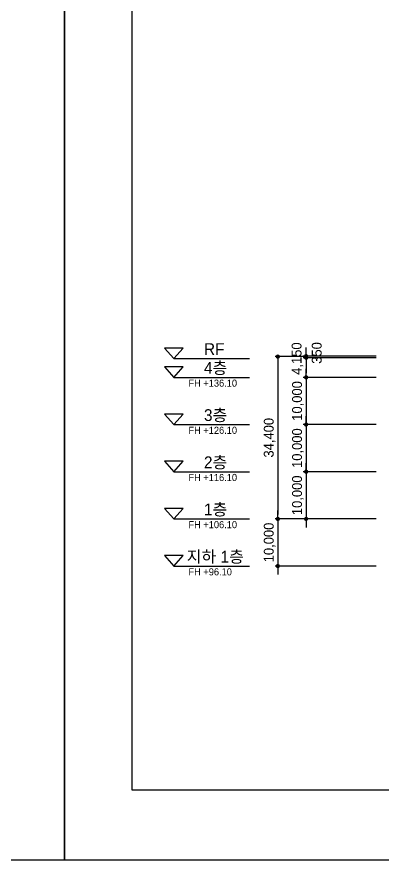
# Model space of a CAD drawing. Header units: millimetres. Extents: x 9068264 to 10076264, y 1307765 to 1705499.
# Drawn here: x 9562184 to 9639860, y 1307765 to 1486535 of the extents above; entities that cross this region are included whole.
import ezdxf
from ezdxf.enums import TextEntityAlignment as Align

# ---------------------------------------------------------------- set-up
doc = ezdxf.new("R2010")
doc.units = ezdxf.units.MM
doc.header["$LTSCALE"] = 1000
doc.layers.get('DEFPOINTS').update_dxf_attribs({"color": 151})
for name, color, linetype in [('3 dim0', 7, 'Continuous'), ('A-TXT-2.7', 3, 'Continuous'), ('TEX', 3, 'Continuous')]:
    doc.layers.add(name, color=color, linetype=linetype)
doc.styles.add('AUDIT_D_190715091641-0', font='')
doc.styles.add('돋움', font='')
doc.styles.get('AUDIT_D_190715091641-0').set_extended_font_data('Dotum')
doc.styles.get('돋움').set_extended_font_data('Dotum')
doc.dimstyles.new('scale600', dxfattribs={"dimscale": 600, "dimtxt": 2, "dimasz": 1, "dimexe": 1, "dimexo": 2.5, "dimgap": 0.8, "dimtad": 1, "dimdec": 0, "dimzin": 0, "dimdsep": 46, "dimlunit": 6, "dimtxsty": 'AUDIT_D_190715091641-0', "dimblk": 'DOT', "dimcen": 0, "dimdle": 1, "dimclrd": 256, "dimclre": 256, "dimclrt": 3, "dimadec": 0, "dimazin": 0, "dimtfac": 1, "dimtdec": 0, "dimtix": 1, "dimtmove": 2, "dimatfit": 3, "dimldrblk": 'DOT', "dimfxl": 0, "dimtolj": 1, "dimtzin": 0, "dimarcsym": 0})

# ---------------------------------------------------------------- blocks, each defined once
blk = doc.blocks.new('xxxxxxxx')
at = {"layer": 'DEFPOINTS', "linetype": 'ByBlock'}
for points in [[(44842066, -10941107), (45346066, -10941107), (45346066, -11297507), (44842066, -11297507)], [(44856466, -10955083), (45292815, -10955083), (45292815, -11282683), (44856466, -11282683)]]:
    blk.add_lwpolyline(points, close=True, dxfattribs=at)
blk = doc.blocks.new('_Dot')
at = {"color": 0, "linetype": 'ByBlock', "lineweight": -2}
blk.add_line((-0.5, 0), (-1, 0), dxfattribs=at)
at = {"color": 0, "linetype": 'ByBlock', "const_width": 0.5}
blk.add_lwpolyline([(-0.25, 0, 1), (0.25, 0, 1)], format="xyb", close=True, dxfattribs=at)
blk = doc.blocks.new('*D110')
at = {"layer": '3 dim0', "lineweight": -2, "transparency": 16777216}
for p, q in [((9623527, 1411010), (9623527, 1411910)), ((9638360, 1410110), (9622927, 1410110)), ((9623527, 1410110), (9623527, 1400110)), ((9638360, 1400110), (9622927, 1400110)), ((9623527, 1399210), (9623527, 1398310))]:
    blk.add_line(p, q, dxfattribs=at)
at = {"layer": 'DEFPOINTS', "color": 0, "transparency": 16777216}
for p in [(9639860, 1410110), (9623527, 1400110), (9639860, 1400110)]:
    blk.add_point(p, dxfattribs=at)
at = {"layer": '3 dim0', "lineweight": -2, "transparency": 16777216, "xscale": 900, "yscale": 900, "zscale": 900}
for p, rotation in [((9623527, 1410110), 270), ((9623527, 1400110), 90)]:
    blk.add_blockref('_Dot', p, dxfattribs=dict(at, rotation=rotation))
at = {"layer": '3 dim0', "color": 3, "transparency": 16777216, "insert": (9621793, 1405110), "char_height": 2100, "attachment_point": 5, "rotation": 90, "style": 'AUDIT_D_190715091641-0'}
blk.add_mtext('\\A1;10,000', dxfattribs=at)
blk = doc.blocks.new('*D111')
at = {"layer": '3 dim0', "lineweight": -2, "transparency": 16777216}
for p, q in [((9617527, 1381010), (9617527, 1381910)), ((9623199, 1380110), (9616927, 1380110)), ((9617527, 1380110), (9617527, 1370110)), ((9638360, 1370110), (9616927, 1370110)), ((9617527, 1369210), (9617527, 1368310))]:
    blk.add_line(p, q, dxfattribs=at)
at = {"layer": 'DEFPOINTS', "color": 0, "transparency": 16777216}
for p in [(9624699, 1380110), (9617527, 1370110), (9639860, 1370110)]:
    blk.add_point(p, dxfattribs=at)
at = {"layer": '3 dim0', "lineweight": -2, "transparency": 16777216, "xscale": 900, "yscale": 900, "zscale": 900}
for p, rotation in [((9617527, 1380110), 270), ((9617527, 1370110), 90)]:
    blk.add_blockref('_Dot', p, dxfattribs=dict(at, rotation=rotation))
at = {"layer": '3 dim0', "color": 3, "transparency": 16777216, "insert": (9615793, 1375110), "char_height": 2100, "attachment_point": 5, "rotation": 90, "style": 'AUDIT_D_190715091641-0'}
blk.add_mtext('\\A1;10,000', dxfattribs=at)
blk = doc.blocks.new('*D112')
at = {"layer": '3 dim0', "lineweight": -2, "transparency": 16777216}
for p, q in [((9623527, 1391010), (9623527, 1391910)), ((9638360, 1390110), (9622927, 1390110)), ((9623527, 1390110), (9623527, 1380110)), ((9638360, 1380110), (9622927, 1380110)), ((9623527, 1379210), (9623527, 1378310))]:
    blk.add_line(p, q, dxfattribs=at)
at = {"layer": 'DEFPOINTS', "color": 0, "transparency": 16777216}
for p in [(9639860, 1390110), (9623527, 1380110), (9639860, 1380110)]:
    blk.add_point(p, dxfattribs=at)
at = {"layer": '3 dim0', "lineweight": -2, "transparency": 16777216, "xscale": 900, "yscale": 900, "zscale": 900}
for p, rotation in [((9623527, 1390110), 270), ((9623527, 1380110), 90)]:
    blk.add_blockref('_Dot', p, dxfattribs=dict(at, rotation=rotation))
at = {"layer": '3 dim0', "color": 3, "transparency": 16777216, "insert": (9621793, 1385110), "char_height": 2100, "attachment_point": 5, "rotation": 90, "style": 'AUDIT_D_190715091641-0'}
blk.add_mtext('\\A1;10,000', dxfattribs=at)
blk = doc.blocks.new('*D113')
at = {"layer": '3 dim0', "lineweight": -2, "transparency": 16777216}
for p, q in [((9623527, 1401010), (9623527, 1401910)), ((9638360, 1400110), (9622927, 1400110)), ((9623527, 1400110), (9623527, 1390110)), ((9638360, 1390110), (9622927, 1390110)), ((9623527, 1389210), (9623527, 1388310))]:
    blk.add_line(p, q, dxfattribs=at)
at = {"layer": 'DEFPOINTS', "color": 0, "transparency": 16777216}
for p in [(9639860, 1400110), (9623527, 1390110), (9639860, 1390110)]:
    blk.add_point(p, dxfattribs=at)
at = {"layer": '3 dim0', "lineweight": -2, "transparency": 16777216, "xscale": 900, "yscale": 900, "zscale": 900}
for p, rotation in [((9623527, 1400110), 270), ((9623527, 1390110), 90)]:
    blk.add_blockref('_Dot', p, dxfattribs=dict(at, rotation=rotation))
at = {"layer": '3 dim0', "color": 3, "transparency": 16777216, "insert": (9621793, 1395110), "char_height": 2100, "attachment_point": 5, "rotation": 90, "style": 'AUDIT_D_190715091641-0'}
blk.add_mtext('\\A1;10,000', dxfattribs=at)
blk = doc.blocks.new('*D114')
at = {"layer": '3 dim0', "lineweight": -2, "transparency": 16777216}
for p, q in [((9623199, 1414510), (9616927, 1414510)), ((9617527, 1413610), (9617527, 1381010)), ((9623199, 1380110), (9616927, 1380110))]:
    blk.add_line(p, q, dxfattribs=at)
at = {"layer": 'DEFPOINTS', "color": 0, "transparency": 16777216}
for p in [(9624699, 1414510), (9617527, 1380110), (9624699, 1380110)]:
    blk.add_point(p, dxfattribs=at)
at = {"layer": '3 dim0', "lineweight": -2, "transparency": 16777216, "xscale": 900, "yscale": 900, "zscale": 900}
for p, rotation in [((9617527, 1414510), 90), ((9617527, 1380110), 270)]:
    blk.add_blockref('_Dot', p, dxfattribs=dict(at, rotation=rotation))
at = {"layer": '3 dim0', "color": 3, "transparency": 16777216, "insert": (9615793, 1397310), "char_height": 2100, "attachment_point": 5, "rotation": 90, "style": 'AUDIT_D_190715091641-0'}
blk.add_mtext('\\A1;34,400', dxfattribs=at)
blk = doc.blocks.new('*D115')
at = {"layer": '3 dim0', "lineweight": -2, "transparency": 16777216}
for p, q in [((9638360, 1414260), (9622927, 1414260)), ((9623527, 1413360), (9623527, 1411010)), ((9638360, 1410110), (9622927, 1410110))]:
    blk.add_line(p, q, dxfattribs=at)
at = {"layer": 'DEFPOINTS', "color": 0, "transparency": 16777216}
for p in [(9639860, 1414260), (9623527, 1410110), (9639860, 1410110)]:
    blk.add_point(p, dxfattribs=at)
at = {"layer": '3 dim0', "lineweight": -2, "transparency": 16777216, "xscale": 900, "yscale": 900, "zscale": 900}
for p, rotation in [((9623527, 1414260), 90), ((9623527, 1410110), 270)]:
    blk.add_blockref('_Dot', p, dxfattribs=dict(at, rotation=rotation))
at = {"layer": '3 dim0', "color": 3, "transparency": 16777216, "insert": (9621695, 1414086), "char_height": 2100, "attachment_point": 5, "rotation": 90, "style": 'AUDIT_D_190715091641-0'}
blk.add_mtext('\\A1;4,150', dxfattribs=at)
blk = doc.blocks.new('*D116')
at = {"layer": '3 dim0', "lineweight": -2, "transparency": 16777216}
for p, q in [((9623527, 1415510), (9623527, 1416410)), ((9638360, 1414610), (9622927, 1414610)), ((9638360, 1414260), (9622927, 1414260)), ((9623527, 1414610), (9623527, 1414260)), ((9623527, 1413360), (9623527, 1412460))]:
    blk.add_line(p, q, dxfattribs=at)
at = {"layer": 'DEFPOINTS', "color": 0, "transparency": 16777216}
for p in [(9623527, 1414260), (9639860, 1414610), (9639860, 1414260)]:
    blk.add_point(p, dxfattribs=at)
at = {"layer": '3 dim0', "lineweight": -2, "transparency": 16777216, "xscale": 900, "yscale": 900, "zscale": 900}
for p, rotation in [((9623527, 1414610), 270), ((9623527, 1414260), 90)]:
    blk.add_blockref('_Dot', p, dxfattribs=dict(at, rotation=rotation))
at = {"layer": '3 dim0', "color": 3, "transparency": 16777216, "insert": (9625787, 1415283), "char_height": 2100, "attachment_point": 5, "rotation": 90, "style": 'AUDIT_D_190715091641-0'}
blk.add_mtext('\\A1;350', dxfattribs=at)

msp = doc.modelspace()

# ---------------------------------------------------------------- linework, layer by layer
at = {"layer": '3 dim0'}
for points in [[(9595473.1, 1414110.1), (9597420.6, 1416331.8), (9593525.6, 1416331.8), (9595473.1, 1414110.1), (9611526.6, 1414110.1)], [(9595473.1, 1410110.1), (9597420.6, 1412331.8), (9593525.6, 1412331.8), (9595473.1, 1410110.1), (9611526.6, 1410110.1)], [(9595473.1, 1400110.1), (9597420.6, 1402331.8), (9593525.6, 1402331.8), (9595473.1, 1400110.1), (9611526.6, 1400110.1)], [(9595473.1, 1390110.1), (9597420.6, 1392331.8), (9593525.6, 1392331.8), (9595473.1, 1390110.1), (9611526.6, 1390110.1)], [(9595473.1, 1380110.1), (9597420.6, 1382331.8), (9593525.6, 1382331.8), (9595473.1, 1380110.1), (9611526.6, 1380110.1)], [(9595473.1, 1370110.1), (9597420.6, 1372331.8), (9593525.6, 1372331.8), (9595473.1, 1370110.1), (9611526.6, 1370110.1)]]:
    msp.add_lwpolyline(points, dxfattribs=at)

# ---------------------------------------------------------------- block references
at = {"layer": 'DEFPOINTS'}
for p in [(-35773801.8, 12605272), (-35269801.8, 12605272)]:
    msp.add_blockref('xxxxxxxx', p, dxfattribs=at)

# ---------------------------------------------------------------- texts
at = {"layer": 'A-TXT-2.7', "style": '돋움'}
for s, p in [('FH +136.10', (9598572.1, 1408137.1)), ('FH +126.10', (9598572.1, 1398137.1)), ('FH +116.10', (9598572.1, 1388137.1)), ('FH +106.10', (9598572.1, 1378137.1)), ('FH +96.10', (9598572.1, 1368137.1))]:
    msp.add_text(s, height=1500, dxfattribs=at).set_placement(p)
at = {"layer": 'TEX', "color": 3, "style": '돋움'}
for s, p in [('RF', (9601861.4, 1416109.2)), ('4층', (9601861.4, 1412109.2)), ('3층', (9601861.4, 1402109.2)), ('2층', (9601861.4, 1392109.2)), ('1층', (9601861.4, 1382109.2)), ('지하 1층', (9598203.3, 1372109.2))]:
    msp.add_text(s, height=2500, dxfattribs=at).set_placement(p, align=Align.MIDDLE_LEFT)

# ---------------------------------------------------------------- dimensions: what is measured, and where the dimension line sits
at = {"layer": '3 dim0'}
for base, p1, p2, picture, middle in [((9623526.6, 1410110.1), (9639859.6, 1414260.1), (9639859.6, 1410110.1), '*D115', (9621695.4, 1414086.3)), ((9623526.6, 1414260.1), (9639859.6, 1414610.1), (9639859.6, 1414260.1), '*D116', (9625787.5, 1415282.9))]:
    dim = msp.add_linear_dim(base=base, p1=p1, p2=p2, angle=270, dimstyle='scale600', override={"dimtxt": 3.5, "dimasz": 1.5}, dxfattribs=at)
    dim.commit()
    dim.dimension.update_dxf_attribs({"geometry": picture, "text_midpoint": middle, "dimtype": 160})
for base, p1, p2, picture, middle in [((9617526.6, 1380110.1), (9624699.1, 1414510.1), (9624699.1, 1380110.1), '*D114', (9615792.8, 1397310.1)), ((9623526.6, 1400110.1), (9639859.6, 1410110.1), (9639859.6, 1400110.1), '*D110', (9621792.8, 1405110.1)), ((9623526.6, 1390110.1), (9639859.6, 1400110.1), (9639859.6, 1390110.1), '*D113', (9621792.8, 1395110.1)), ((9623526.6, 1380110.1), (9639859.6, 1390110.1), (9639859.6, 1380110.1), '*D112', (9621792.8, 1385110.1)), ((9617526.6, 1370110.1), (9624699.1, 1380110.1), (9639859.6, 1370110.1), '*D111', (9615792.8, 1375110.1))]:
    dim = msp.add_linear_dim(base=base, p1=p1, p2=p2, angle=270, dimstyle='scale600', override={"dimtxt": 3.5, "dimasz": 1.5}, dxfattribs=at)
    dim.commit()
    dim.dimension.update_dxf_attribs({"geometry": picture, "text_midpoint": middle})

doc.saveas('drawing.dxf')
